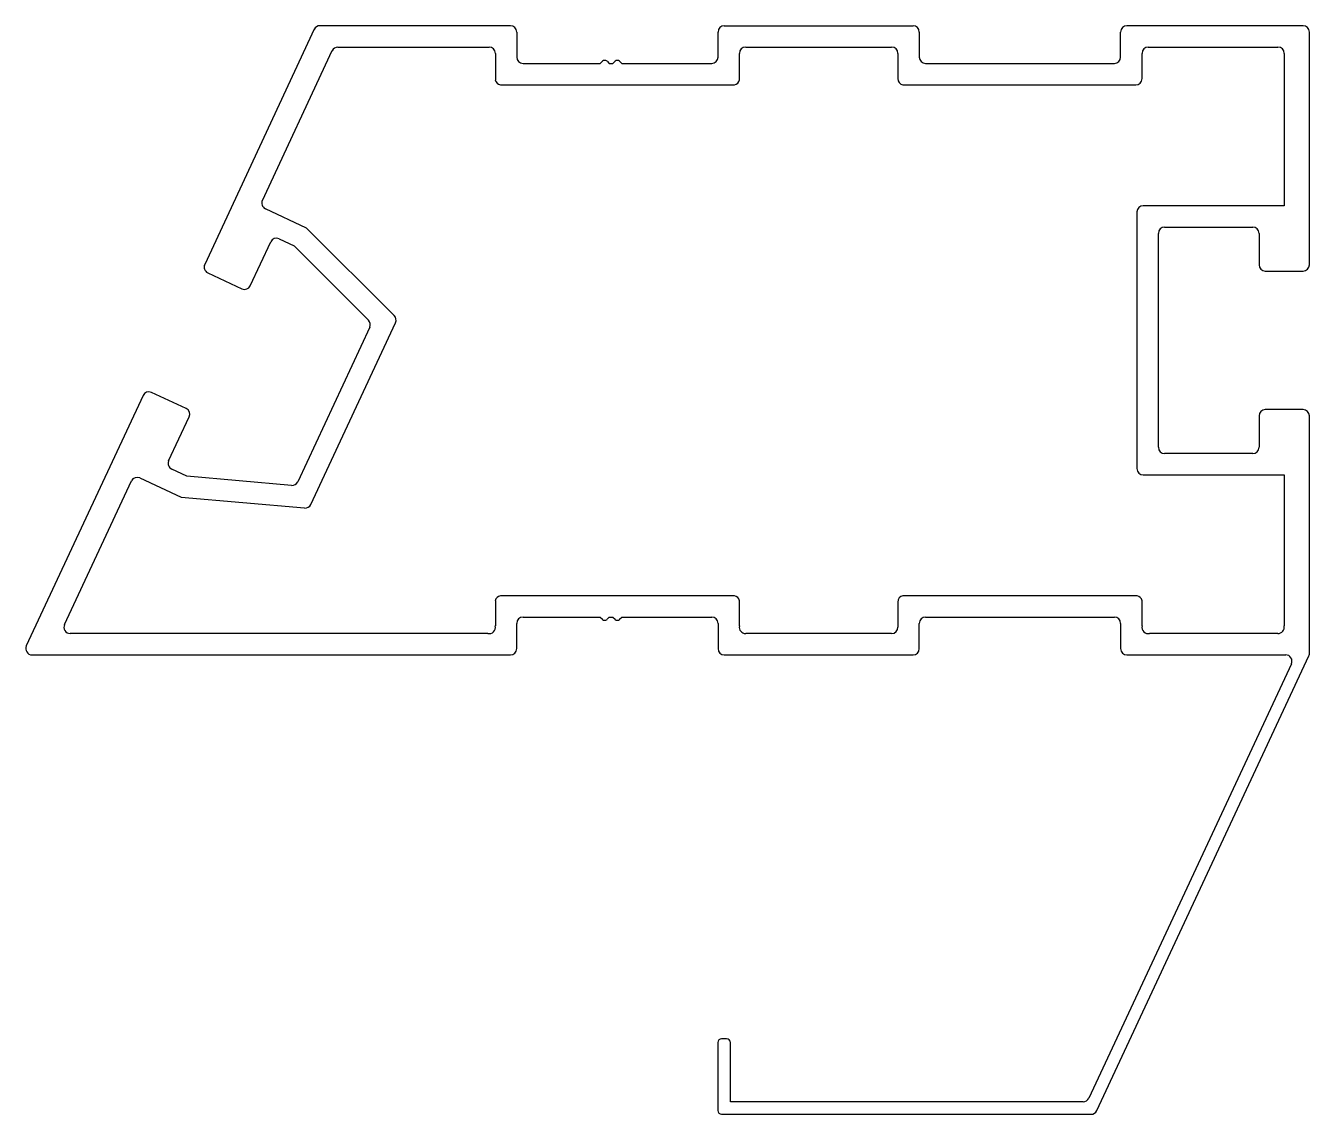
# Model space of a CAD drawing. Extents: x 2603 to 2705, y 1308 to 1395.
import ezdxf

# ---------------------------------------------------------------- set-up
doc = ezdxf.new("R2010")
doc.units = 0
doc.layers.get('0').update_dxf_attribs({"linetype": 'CONTINUOUS'})

msp = doc.modelspace()

# ---------------------------------------------------------------- linework, layer by layer
for p, q in [((2625.87, 1394.23), (2617.16, 1375.54)), ((2641.46, 1394.51), (2626.32, 1394.51)), ((2641.96, 1394.01), (2641.96, 1392.01)), ((2657.96, 1392.01), (2657.96, 1394.01)), ((2658.46, 1394.51), (2673.46, 1394.51)), ((2673.96, 1394.01), (2673.96, 1392.01)), ((2689.96, 1392.01), (2689.96, 1394.01)), ((2704.46, 1394.51), (2690.46, 1394.51)), ((2704.96, 1375.51), (2704.96, 1394.01)), ((2627.74, 1392.81), (2639.76, 1392.81)), ((2660.16, 1392.81), (2671.76, 1392.81)), ((2692.16, 1392.81), (2702.46, 1392.81)), ((2621.74, 1380.63), (2627.28, 1392.53)), ((2640.26, 1392.31), (2640.26, 1390.21)), ((2659.66, 1390.21), (2659.66, 1392.31)), ((2672.26, 1392.31), (2672.26, 1390.31)), ((2691.66, 1390.31), (2691.66, 1392.31)), ((2702.96, 1392.31), (2702.96, 1380.21)), ((2642.46, 1391.51), (2648.6, 1391.51)), ((2648.6, 1391.51), (2648.78, 1391.69)), ((2649.14, 1391.69), (2649.31, 1391.51)), ((2649.31, 1391.51), (2649.6, 1391.51)), ((2649.6, 1391.51), (2649.78, 1391.69)), ((2650.14, 1391.69), (2650.31, 1391.51)), ((2650.31, 1391.51), (2657.46, 1391.51)), ((2674.46, 1391.51), (2689.46, 1391.51)), ((2640.66, 1389.81), (2659.26, 1389.81)), ((2672.66, 1389.81), (2691.16, 1389.81)), ((2625.26, 1378.43), (2621.98, 1379.96)), ((2691.26, 1379.71), (2691.26, 1359.31)), ((2702.96, 1380.21), (2691.76, 1380.21)), ((2693.46, 1378.51), (2700.46, 1378.51)), ((2623.07, 1377.58), (2624.27, 1377.02)), ((2632.22, 1371.47), (2625.26, 1378.43)), ((2692.96, 1361.01), (2692.96, 1378.01)), ((2700.96, 1378.01), (2700.96, 1375.51)), ((2620.78, 1373.85), (2622.41, 1377.34)), ((2624.27, 1377.02), (2630.18, 1371.11)), ((2617.4, 1374.87), (2620.12, 1373.61)), ((2701.46, 1375.01), (2704.46, 1375.01)), ((2630.28, 1370.55), (2624.55, 1358.27)), ((2625.59, 1356.47), (2632.32, 1370.91)), ((2615.68, 1364.09), (2612.92, 1365.37)), ((2612.26, 1365.13), (2602.97, 1345.23)), ((2614.29, 1359.94), (2615.92, 1363.42)), ((2700.96, 1363.51), (2700.96, 1361.01)), ((2704.46, 1364.01), (2701.46, 1364.01)), ((2704.96, 1344.56), (2704.96, 1363.51)), ((2700.46, 1360.51), (2693.46, 1360.51)), ((2615.74, 1358.71), (2614.54, 1359.27)), ((2606.02, 1346.93), (2611.34, 1358.33)), ((2612, 1358.58), (2615.29, 1357.04)), ((2624.05, 1357.98), (2615.74, 1358.71)), ((2691.76, 1358.81), (2702.96, 1358.81)), ((2702.96, 1358.81), (2702.96, 1346.81)), ((2615.29, 1357.04), (2625.09, 1356.19)), ((2659.26, 1349.21), (2640.66, 1349.21)), ((2691.26, 1349.21), (2672.66, 1349.21)), ((2640.26, 1348.81), (2640.26, 1346.81)), ((2659.66, 1346.81), (2659.66, 1348.81)), ((2672.26, 1348.71), (2672.26, 1346.71)), ((2691.66, 1346.81), (2691.66, 1348.81)), ((2641.96, 1345.01), (2641.96, 1347.01)), ((2642.46, 1347.51), (2648.6, 1347.51)), ((2648.6, 1347.51), (2648.78, 1347.34)), ((2649.14, 1347.34), (2649.31, 1347.51)), ((2649.31, 1347.51), (2649.6, 1347.51)), ((2649.6, 1347.51), (2649.78, 1347.34)), ((2650.14, 1347.34), (2650.31, 1347.51)), ((2650.31, 1347.51), (2657.46, 1347.51)), ((2657.96, 1347.01), (2657.96, 1345.01)), ((2673.96, 1345.01), (2673.96, 1347.01)), ((2674.46, 1347.51), (2689.46, 1347.51)), ((2689.96, 1347.01), (2689.96, 1345.01)), ((2639.66, 1346.21), (2606.47, 1346.21)), ((2671.76, 1346.21), (2660.16, 1346.21)), ((2702.46, 1346.21), (2692.26, 1346.21)), ((2603.43, 1344.51), (2641.46, 1344.51)), ((2658.46, 1344.51), (2673.46, 1344.51)), ((2703.53, 1343.8), (2687.44, 1309.29)), ((2688.07, 1308.29), (2704.93, 1344.43)), ((2690.46, 1344.51), (2703.08, 1344.51)), ((2657.94, 1313.7), (2657.94, 1308.3)), ((2658.64, 1314), (2658.24, 1314)), ((2658.94, 1309), (2658.94, 1313.7)), ((2686.98, 1309), (2658.94, 1309)), ((2658.24, 1308), (2687.62, 1308))]:
    msp.add_line(p, q)
for centre, radius, start, end in [((2626.32, 1394.01), 0.5, 90, 155), ((2641.46, 1394.01), 0.5, 0, 90), ((2658.46, 1394.01), 0.5, 90, 180), ((2673.46, 1394.01), 0.5, 0, 90), ((2690.46, 1394.01), 0.5, 90, 180), ((2704.46, 1394.01), 0.5, 0, 90), ((2627.74, 1392.31), 0.5, 90, 155), ((2639.76, 1392.31), 0.5, 0, 90), ((2660.16, 1392.31), 0.5, 90, 180), ((2671.76, 1392.31), 0.5, 0, 90), ((2692.16, 1392.31), 0.5, 90, 180), ((2702.46, 1392.31), 0.5, 0, 90), ((2642.46, 1392.01), 0.5, 180, 270), ((2648.96, 1391.51), 0.25, 45, 135), ((2649.96, 1391.51), 0.25, 45, 135), ((2657.46, 1392.01), 0.5, 270, 0), ((2674.46, 1392.01), 0.5, 180, 270), ((2689.46, 1392.01), 0.5, 270, 0), ((2640.75, 1390.31), 0.5, 190.5501, 259.4499), ((2659.17, 1390.31), 0.5, 280.5501, 349.4499), ((2672.76, 1390.3), 0.5, 178.8447, 258.4749), ((2691.16, 1390.31), 0.5, 270, 0), ((2622.19, 1380.42), 0.5, 155, 245), ((2691.76, 1379.71), 0.5, 90, 180), ((2693.46, 1378.01), 0.5, 90, 180), ((2700.46, 1378.01), 0.5, 0, 90), ((2622.86, 1377.12), 0.5, 65, 155), ((2617.61, 1375.33), 0.5, 155, 245), ((2701.46, 1375.51), 0.5, 180, 270), ((2704.46, 1375.51), 0.5, 270, 0), ((2620.33, 1374.06), 0.5, 245, 335), ((2631.87, 1371.12), 0.5, 335, 45), ((2629.82, 1370.76), 0.5, 335, 45), ((2612.71, 1364.92), 0.5, 65, 155), ((2615.47, 1363.64), 0.5, 335, 65), ((2701.46, 1363.51), 0.5, 90, 180), ((2704.46, 1363.51), 0.5, 0, 90), ((2693.46, 1361.01), 0.5, 180, 270), ((2700.46, 1361.01), 0.5, 270, 360), ((2614.75, 1359.72), 0.5, 155, 245), ((2691.76, 1359.31), 0.5, 180, 270), ((2611.79, 1358.12), 0.5, 65, 155), ((2624.1, 1358.48), 0.5, 265, 335), ((2625.14, 1356.68), 0.5, 265, 335), ((2640.75, 1348.72), 0.5, 100.5501, 169.4499), ((2659.17, 1348.72), 0.5, 10.5501, 79.4499), ((2672.76, 1348.72), 0.5, 101.5251, 181.1553), ((2691.17, 1348.72), 0.5, 10.5501, 79.4499), ((2606.47, 1346.71), 0.5, 155, 270), ((2639.77, 1346.7), 0.5, 256.9481, 13.0519), ((2642.46, 1347.01), 0.5, 90, 180), ((2648.96, 1347.51), 0.25, 225, 315), ((2649.96, 1347.51), 0.25, 225, 315), ((2657.46, 1347.01), 0.5, 0, 90), ((2660.15, 1346.71), 0.5, 168.4511, 271.1601), ((2674.46, 1347.01), 0.5, 90, 180), ((2689.46, 1347.01), 0.5, 0, 90), ((2692.15, 1346.7), 0.5, 166.9481, 283.0519), ((2702.47, 1346.71), 0.5, 268.8399, 11.5489), ((2671.76, 1346.71), 0.5, 270, 0), ((2603.43, 1345.01), 0.5, 155, 270), ((2641.46, 1345.01), 0.5, 270, 360), ((2658.46, 1345.01), 0.5, 180, 270), ((2673.46, 1345.01), 0.5, 270, 360), ((2690.46, 1345.01), 0.5, 180, 270), ((2703.08, 1344.01), 0.5, 335, 90), ((2704.66, 1344.56), 0.3, 335, 360), ((2658.24, 1313.7), 0.3, 90, 180), ((2658.64, 1313.7), 0.3, 0, 90), ((2686.98, 1309.5), 0.5, 270, 335), ((2658.24, 1308.3), 0.3, 180, 270), ((2687.62, 1308.5), 0.5, 270, 335)]:
    msp.add_arc(centre, radius, start, end)

doc.saveas('drawing.dxf')
